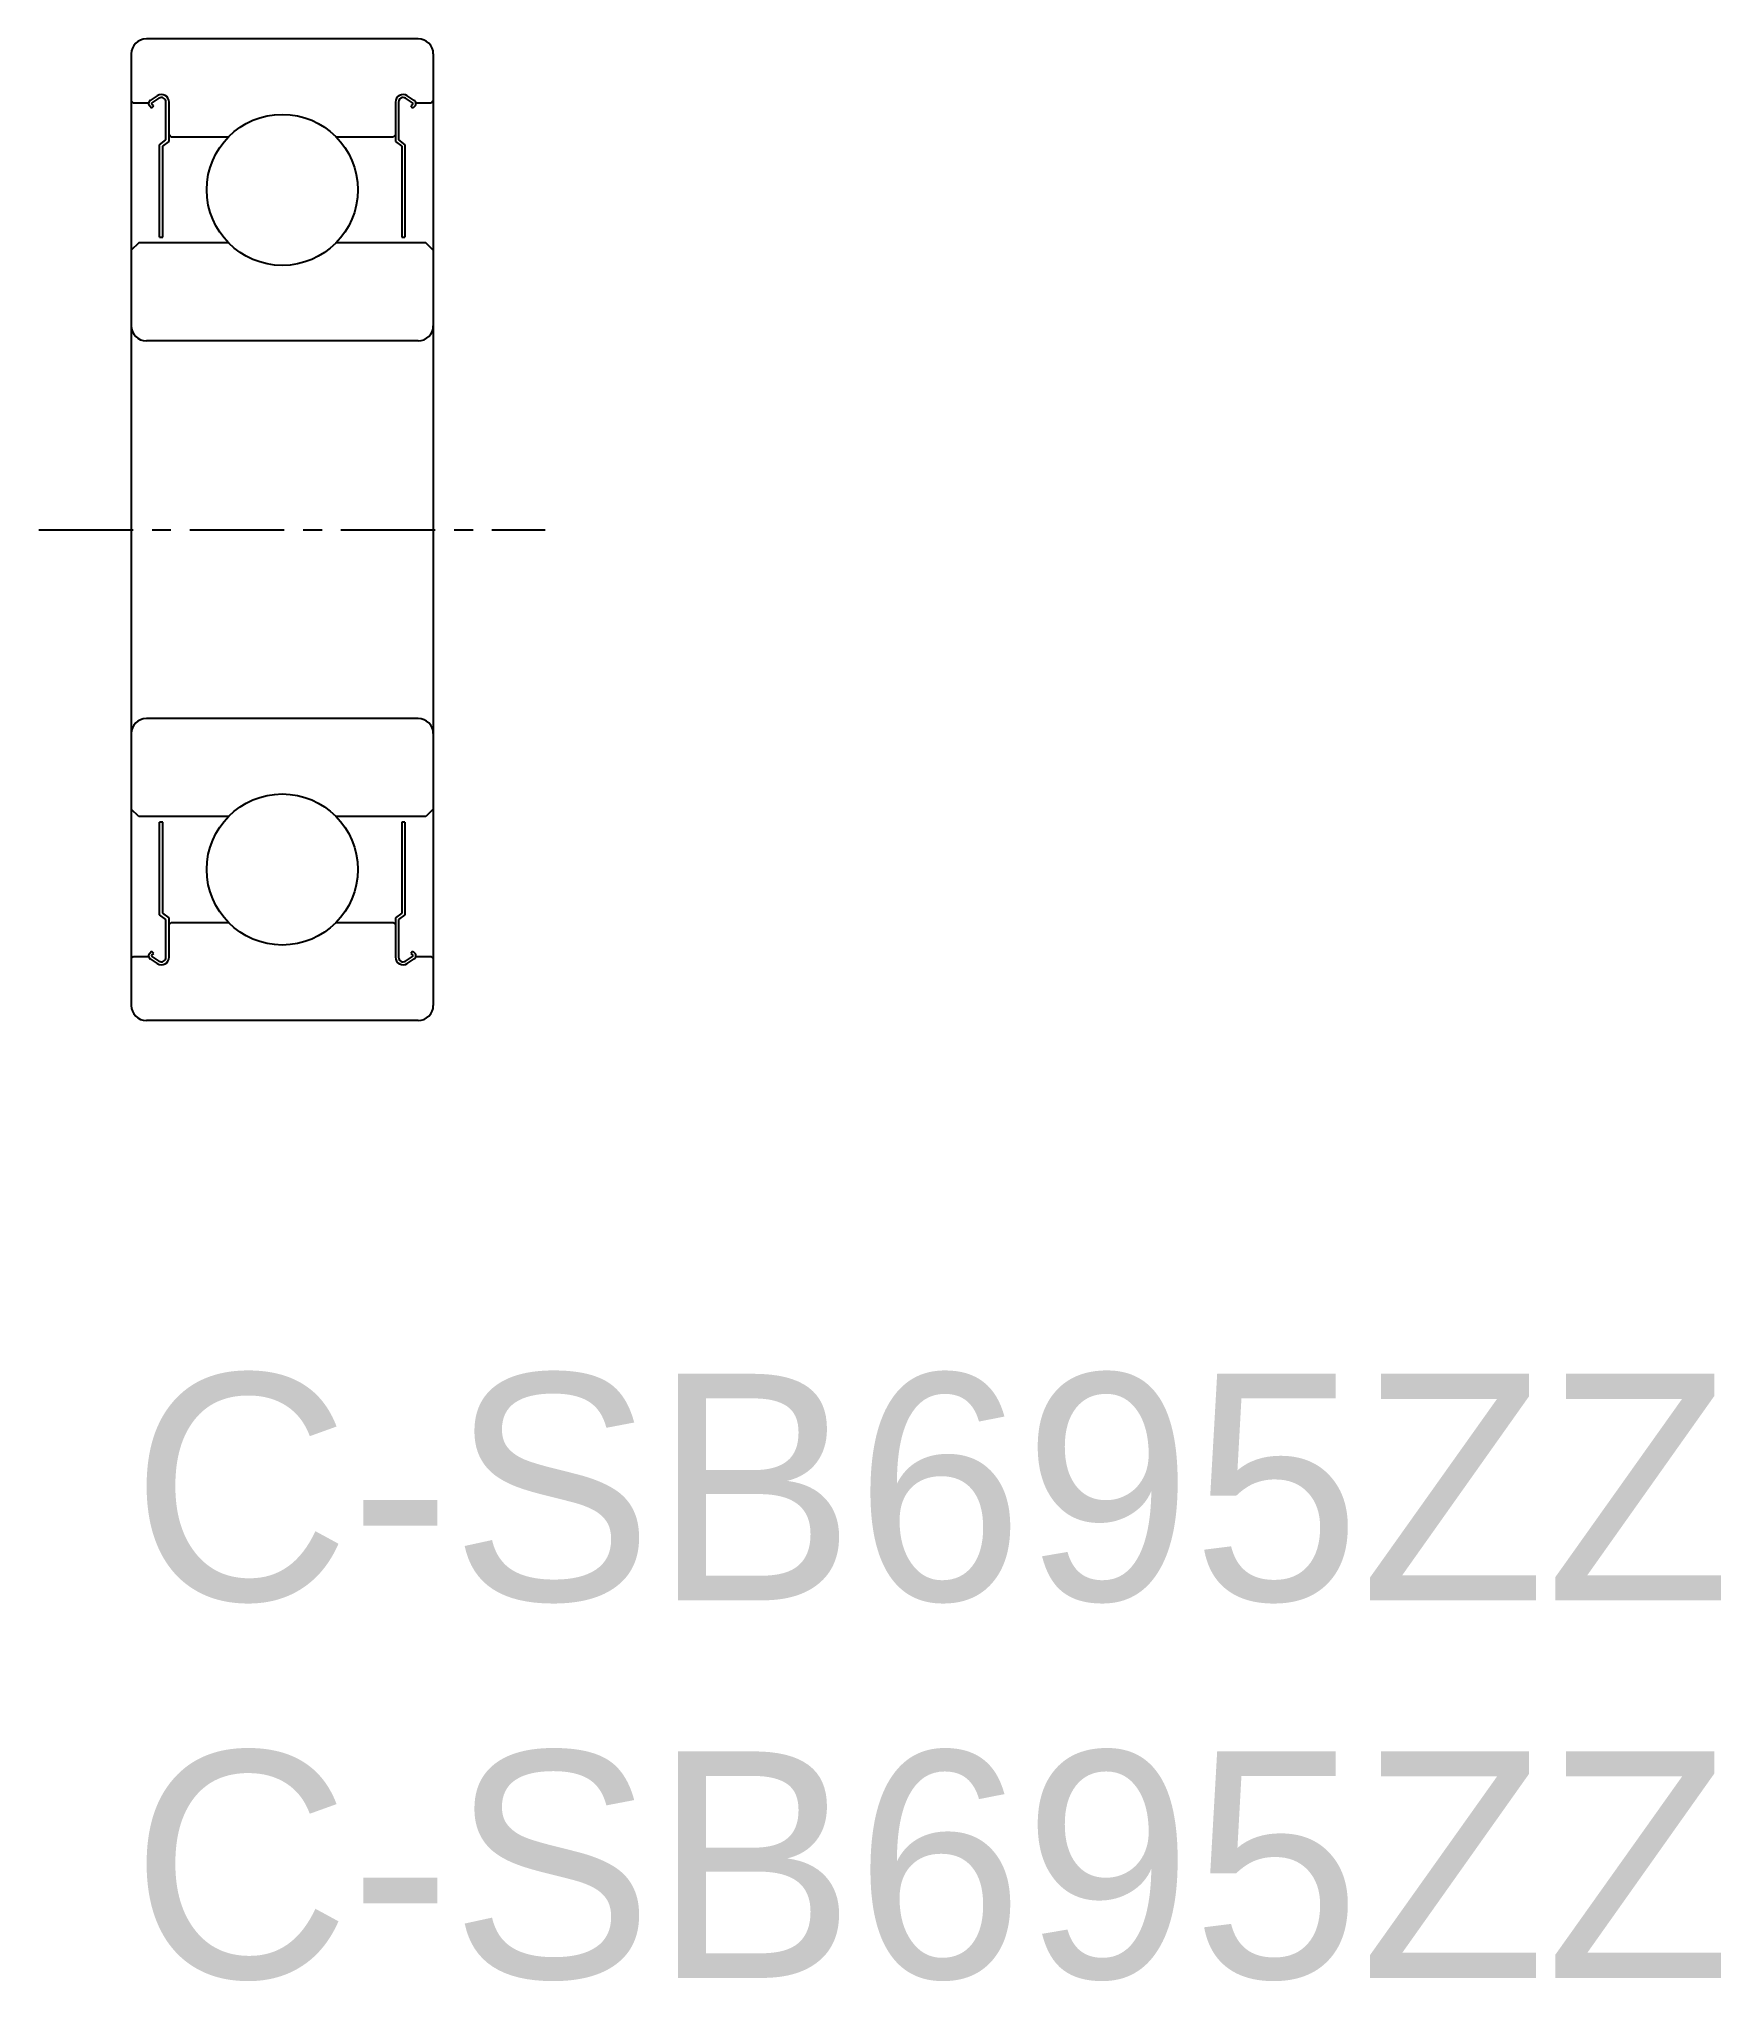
# Model space of a CAD drawing. Extents: x 107.4 to 129.7, y 89.6 to 115.3.
import ezdxf

# ---------------------------------------------------------------- set-up
doc = ezdxf.new("R2010")
doc.units = 0
doc.linetypes.add('CENTER', pattern=[2, 1.25, -0.25, 0.25, -0.25])
doc.layers.get('0').update_dxf_attribs({"linetype": 'CONTINUOUS'})
doc.layers.add('CENTER', color=1, linetype='CENTER')

msp = doc.modelspace()

# ---------------------------------------------------------------- linework, layer by layer
for p, q in [((112.446, 115.272), (108.846, 115.272)), ((108.646, 115.072), (108.646, 102.472)), ((112.646, 115.072), (112.646, 102.472)), ((108.991, 114.518), (108.898, 114.456)), ((109.013, 114.485), (108.92, 114.423)), ((112.372, 114.423), (112.279, 114.485)), ((112.394, 114.456), (112.301, 114.518)), ((108.646, 114.452), (108.676, 114.422)), ((108.876, 114.422), (108.676, 114.422)), ((108.916, 114.354), (108.891, 114.379)), ((108.916, 114.354), (108.944, 114.383)), ((108.944, 114.383), (108.919, 114.408)), ((109.106, 113.933), (109.106, 114.435)), ((109.146, 113.912), (109.146, 114.435)), ((112.146, 114.435), (112.146, 113.912)), ((112.186, 114.435), (112.186, 113.933)), ((112.373, 114.408), (112.348, 114.383)), ((112.348, 114.383), (112.375, 114.354)), ((112.401, 114.379), (112.375, 114.354)), ((112.616, 114.422), (112.416, 114.422)), ((112.646, 114.452), (112.616, 114.422)), ((109.176, 113.972), (109.146, 114.002)), ((109.932, 113.972), (109.176, 113.972)), ((112.116, 113.972), (111.36, 113.972)), ((112.146, 114.002), (112.116, 113.972)), ((109.022, 113.87), (109.106, 113.933)), ((109.022, 112.644), (109.022, 113.87)), ((109.062, 113.85), (109.146, 113.912)), ((109.062, 112.644), (109.062, 113.85)), ((112.146, 113.912), (112.229, 113.85)), ((112.186, 113.933), (112.269, 113.87)), ((112.229, 113.85), (112.229, 112.644)), ((112.269, 113.87), (112.269, 112.644)), ((108.746, 112.572), (108.646, 112.472)), ((109.932, 112.572), (108.746, 112.572)), ((109.022, 112.644), (109.062, 112.644)), ((112.546, 112.572), (111.36, 112.572)), ((112.229, 112.644), (112.269, 112.644)), ((112.646, 112.472), (112.546, 112.572)), ((112.446, 111.272), (108.846, 111.272)), ((112.446, 106.272), (108.846, 106.272)), ((108.746, 104.972), (108.646, 105.072)), ((109.932, 104.972), (108.746, 104.972)), ((112.546, 104.972), (111.36, 104.972)), ((112.646, 105.072), (112.546, 104.972)), ((109.022, 103.674), (109.022, 104.9)), ((109.062, 104.9), (109.022, 104.9)), ((109.062, 103.694), (109.062, 104.9)), ((112.229, 104.9), (112.229, 103.694)), ((112.269, 104.9), (112.229, 104.9)), ((112.269, 104.9), (112.269, 103.674)), ((109.106, 103.612), (109.022, 103.674)), ((109.146, 103.632), (109.062, 103.694)), ((112.229, 103.694), (112.146, 103.632)), ((112.269, 103.674), (112.186, 103.612)), ((109.106, 103.11), (109.106, 103.612)), ((109.146, 103.11), (109.146, 103.632)), ((109.146, 103.542), (109.176, 103.572)), ((109.176, 103.572), (109.932, 103.572)), ((111.36, 103.572), (112.116, 103.572)), ((112.116, 103.572), (112.146, 103.542)), ((112.146, 103.632), (112.146, 103.11)), ((112.186, 103.612), (112.186, 103.11)), ((108.891, 103.165), (108.916, 103.19)), ((108.944, 103.161), (108.916, 103.19)), ((108.919, 103.137), (108.944, 103.161)), ((112.375, 103.19), (112.348, 103.161)), ((112.348, 103.161), (112.373, 103.137)), ((112.375, 103.19), (112.401, 103.165)), ((108.646, 103.092), (108.676, 103.122)), ((108.676, 103.122), (108.876, 103.122)), ((108.898, 103.088), (108.991, 103.026)), ((108.92, 103.121), (109.013, 103.06)), ((112.279, 103.06), (112.372, 103.121)), ((112.301, 103.026), (112.394, 103.088)), ((112.416, 103.122), (112.616, 103.122)), ((112.646, 103.092), (112.616, 103.122)), ((112.446, 102.272), (108.846, 102.272))]:
    msp.add_line(p, q)
for centre in [(110.646, 113.272), (110.646, 104.272)]:
    msp.add_circle(centre, 1)
for centre, radius, start, end in [((108.846, 115.072), 0.2, 90, 180), ((112.446, 115.072), 0.2, 0, 90), ((109.046, 114.435), 0.1, 0, 123.5193), ((109.046, 114.435), 0.06, 0, 123.519), ((112.246, 114.435), 0.1, 56.4807, 179.9999), ((112.246, 114.435), 0.06, 56.481, 179.9999), ((108.925, 114.415), 0.05, 123.5192, 226.0607), ((108.925, 114.415), 0.01, 123.5173, 226.0606), ((112.366, 114.415), 0.01, 313.9392, 56.4827), ((112.366, 114.415), 0.05, 313.9392, 56.4807), ((108.846, 111.472), 0.2, 180, 270), ((112.446, 111.472), 0.2, 270, 0), ((108.846, 106.072), 0.2, 90, 180), ((112.446, 106.072), 0.2, 0, 90), ((108.925, 103.129), 0.05, 133.939, 236.4802), ((112.366, 103.129), 0.05, 303.5195, 46.061), ((108.925, 103.129), 0.01, 133.9374, 236.4796), ((109.046, 103.11), 0.1, 236.4805, 0), ((109.046, 103.11), 0.06, 236.4806, 0), ((112.246, 103.11), 0.1, 179.9999, 303.5193), ((112.246, 103.11), 0.06, 179.9999, 303.5193), ((112.366, 103.129), 0.01, 303.5203, 46.0625), ((108.846, 102.472), 0.2, 180, 270), ((112.446, 102.472), 0.2, 270, 0)]:
    msp.add_arc(centre, radius, start, end)
at = {"layer": 'CENTER', "color": 1, "linetype": 'CENTER'}
msp.add_line((107.422, 108.772), (114.129, 108.772), dxfattribs=at)

# ---------------------------------------------------------------- texts
at = {"color": 7, "linetype": 'CONTINUOUS'}
for p in [(108.646, 94.594), (108.646, 89.594)]:
    msp.add_text('C-SB695ZZ', height=3, dxfattribs=at).set_placement(p)

doc.saveas('drawing.dxf')
